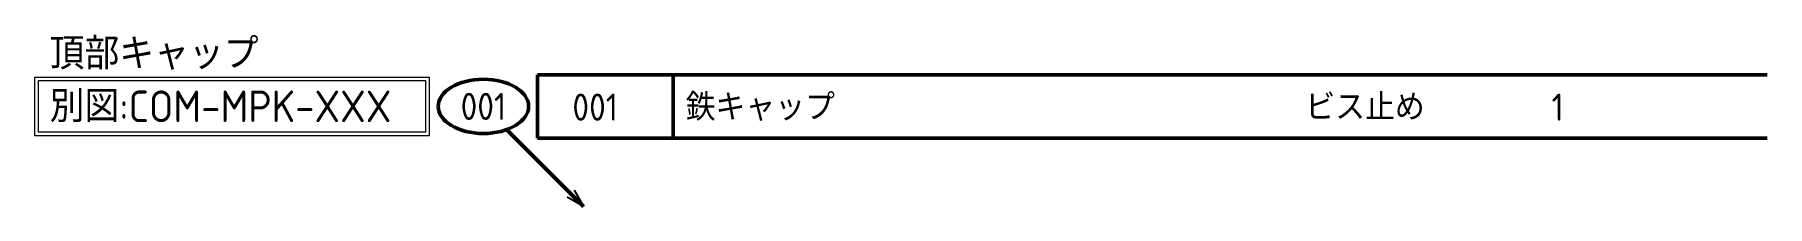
# Model space of a CAD drawing. Header units: millimetres. Extents: x -61 to 131, y 0 to 19.
import ezdxf

# ---------------------------------------------------------------- set-up
doc = ezdxf.new("R2010")
doc.units = ezdxf.units.MM
doc.header["$LTSCALE"] = 0.5
for name, color, linetype, lineweight in [('AM_0', 7, 'Continuous', 50), ('AM_1', 14, 'Continuous', 50), ('AM_5', 134, 'Continuous', 50), ('AM_6', 2, 'Continuous', 35)]:
    doc.layers.add(name, color=color, linetype=linetype, lineweight=lineweight)
doc.layers.add('VIEWPORT', color=8, linetype='Continuous', lineweight=0, plot=False)
doc.styles.add('ACJISTS', font='isocp.shx', dxfattribs={"height": 1, "bigfont": 'bigfont.shx'})
doc.styles.get("Standard").update_dxf_attribs({"font": 'ISOCP.SHX', "bigfont": 'EXTFONT.SHX'})
doc.dimstyles.new('Mystandard$7', dxfattribs={"dimscale": 30, "dimtxt": 3, "dimasz": 2, "dimexe": 0.5, "dimexo": 1, "dimgap": 0.1, "dimtad": 3, "dimdsep": 46, "dimtxsty": 'Standard', "dimblk": 'OPEN30', "dimcen": 0, "dimclrd": 134, "dimclre": 134, "dimclrt": 2, "dimadec": 0, "dimazin": 2, "dimtp": 0.1, "dimtm": 0.1, "dimtfac": 0.71, "dimtix": 1, "dimtmove": 0, "dimatfit": 3, "dimldrblk": 'OPEN30', "dimfxl": 1, "dimtolj": 1, "dimtzin": 0, "dimlwd": -1, "dimlwe": -1, "dimarcsym": 0})

# ---------------------------------------------------------------- blocks, each defined once
blk = doc.blocks.new('_Open30')
at = {"color": 0, "linetype": 'ByBlock', "lineweight": -2}
for p, q in [((-1, 0.268), (0, 0)), ((0, 0), (-1, -0.268)), ((0, 0), (-1, 0))]:
    blk.add_line(p, q, dxfattribs=at)

msp = doc.modelspace()

# ---------------------------------------------------------------- linework, layer by layer
at = {"layer": 'AM_0', "ltscale": 0.7}
for p, q in [((-5.06, 14.56), (130.94, 14.56)), ((9.94, 7.56), (9.94, 14.56)), ((-5.06, 7.56), (130.94, 7.56))]:
    msp.add_line(p, q, dxfattribs=at)
msp.add_lwpolyline([(-5.06, 7.56), (-5.06, 14.56)], dxfattribs=at)
at = {"layer": 'AM_1', "ltscale": 0.7}
msp.add_ellipse((-11.06, 11.06), major_axis=(-5, 0), ratio=0.6, dxfattribs=at)
at = {"layer": 'VIEWPORT', "ltscale": 0.7}
for points in [[(-60.69, 14.29), (-17.06, 14.29), (-17.06, 7.82), (-60.69, 7.82)], [(-60.26, 13.91), (-17.45, 13.91), (-17.45, 8.21), (-60.26, 8.21)]]:
    msp.add_lwpolyline(points, close=True, dxfattribs=at)

# ---------------------------------------------------------------- texts
at = {"color": 2, "ltscale": 0.5}
for s, p in [('鉄キャップ', (11.31, 9.48)), ('ビス止め', (79.85, 9.48)), ('1', (107.08, 9.48))]:
    msp.add_text(s, height=3, dxfattribs=at).set_placement(p)
at = {"layer": 'AM_6', "ltscale": 0.7}
msp.add_text('001', height=3, dxfattribs=at).set_placement((-1.22, 9.48))
at = {"layer": 'AM_6', "ltscale": 0.7, "insert": (-11.06, 11.06), "char_height": 3, "attachment_point": 5}
msp.add_mtext('001', dxfattribs=at)
at = {"layer": 'VIEWPORT', "style": 'ACJISTS'}
msp.add_text('頂部キャップ', height=3.5, dxfattribs=at).set_placement((-59.03, 15.15))
at = {"layer": 'VIEWPORT'}
msp.add_text('別図:COM-MPK-XXX', height=3.5, dxfattribs=at).set_placement((-59.03, 9.32))

# ---------------------------------------------------------------- leaders
at = {"layer": 'AM_5', "ltscale": 0.7}
msp.add_leader([(0, 0), (-8.49, 8.49)], dimstyle='Mystandard$7', override={"dimscale": 1}, dxfattribs=at)

doc.saveas('drawing.dxf')
